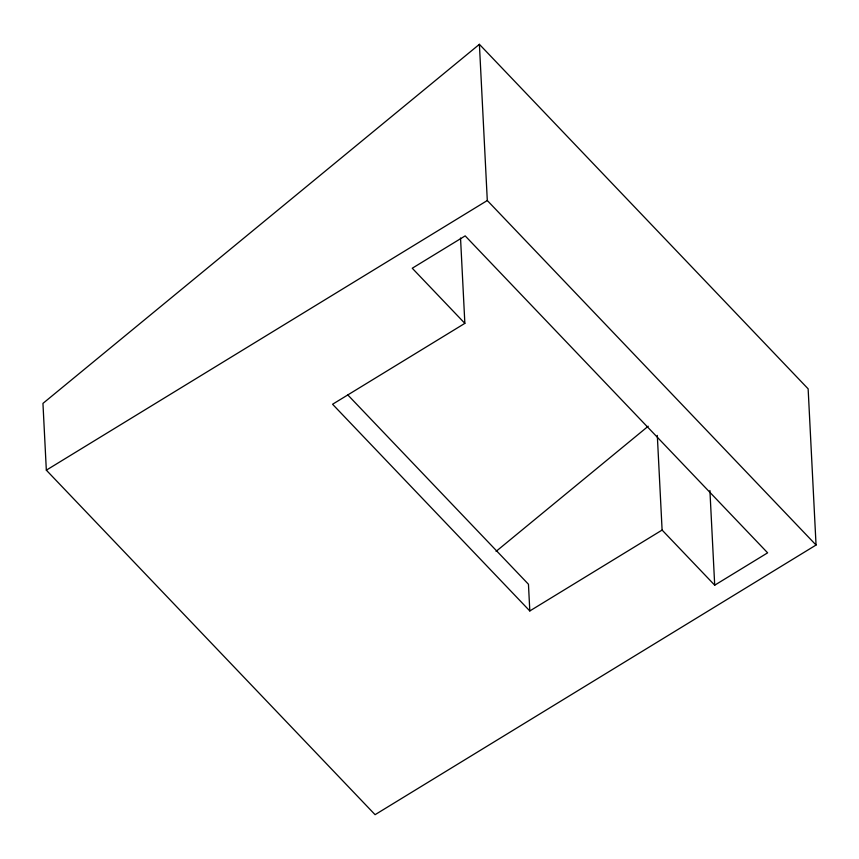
<?xml version="1.0" encoding="UTF-8"?>
<svg xmlns="http://www.w3.org/2000/svg" width="859" height="859" viewBox="0 0 859 859"><rect width="100%" height="100%" fill="white"/><g stroke="black" fill="none" stroke-linecap="round" stroke-linejoin="round"><path stroke-width="1.29" d="M479.397 44.324L42.95 403.397L46.332 470.163L375.082 814.676L816.05 545.036L808.136 388.837L479.397 44.324L487.3 200.523L816.05 545.036M496.072 551.392L648.223 426.214M46.332 470.163L487.3 200.523M460.531 238.018L464.859 323.36L332.573 404.245L529.81 610.953L662.106 530.067L657.307 435.395M662.106 530.067L714.709 585.183L767.624 552.831L465.181 235.881L412.256 268.233L464.859 323.36M347.884 395.011L528.457 584.249L529.81 610.953M709.91 490.521L714.709 585.183"/></g></svg>
